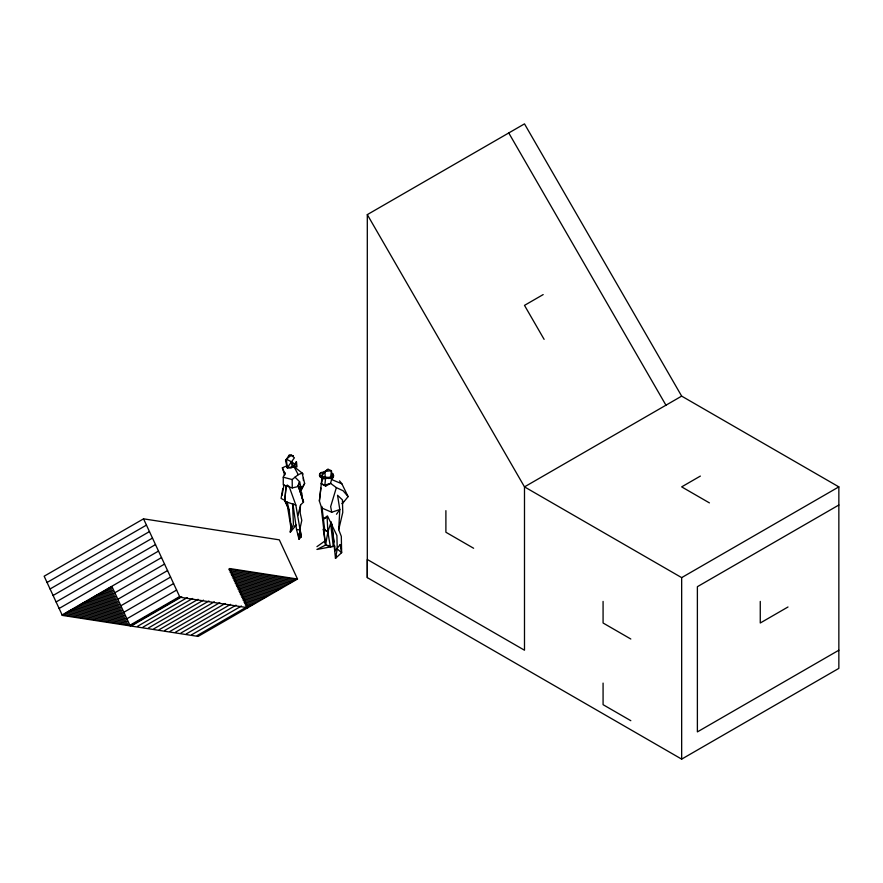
<?xml version="1.0" encoding="UTF-8"?>
<svg xmlns="http://www.w3.org/2000/svg" width="883" height="883" viewBox="0 0 883 883"><rect width="100%" height="100%" fill="white"/><g stroke="black" fill="none" stroke-linecap="round" stroke-linejoin="round"><path stroke-width="1.32" d="M367.306 577.625L367.306 214.624L524.491 123.874L681.665 396.125L838.85 486.875L838.85 668.376L681.665 759.126L367.306 577.625L367.306 559.48L524.491 650.219L524.491 486.875L367.306 214.624M291.037 526.069L289.271 510.672L287.152 501.941M300.441 505.219L300.198 513.067L301.798 520.385L299.988 528.575L301.28 536.864L299.006 539.16L296.511 529.381L292.935 503.939M292.273 487.913L292.185 479.557L295.021 477.162L299.613 481.743L298.344 486.5L292.273 487.913L283.277 484.933L283.255 477.195L285.11 472.681M338.708 529.668L339.812 509.524L337.538 495.264L342.427 499.877L342.759 512.46L338.708 529.668L341.313 536.378L341.622 552.67L335.496 558.343L331.798 523.685M292.56 503.652L293.421 524.458L290.319 532.206L296.224 525.032L294.149 526.312M291.048 523.895L290.319 532.206L291.026 528.244L287.461 506.102L285.143 501.169M330.176 478.652L333.509 476.202L332.582 473.431L333.553 475.738L332.77 477.869L323.862 478.663L320.408 477.151L319.469 475.275L319.679 473.851L321.136 472.537L324.326 472.085L321.842 472.891M284.679 501.367L286.158 485.617L284.679 501.367L295.838 505.065L301.28 536.864M325.595 477.99L324.856 485.098L325.695 486.08L330.584 483.365L332.052 477.405M282.03 495.429L283.995 484.668M321.898 478.42L319.381 501.014L321.103 506.312L325.584 545.065L330.341 546.665L333.244 546.4L330.849 525.032M330.695 476.93L331.412 470.694L328.001 469.248L324.955 471.434L321.975 475.65L323.454 476.776L328.156 477.438L330.695 476.93L332.074 475.507L331.412 470.694L324.955 471.434L325.187 477.239M319.381 501.014L320.926 488.012M330.341 546.665L327.858 531.941L324.734 529.8L321.876 506.456M282.792 488.564L281.092 498.42L284.458 500.231M333.244 546.4L316.92 549.458L325.584 545.065L327.858 531.941L327.118 517.195L323.09 519.226L327.438 515.893L336.887 535.462L337.24 548.961L335.496 558.343L336.136 555.716M297.869 515.517L300.728 504.756L303.553 502.085L298.09 485.451L299.613 481.743L301.434 489.314L304.635 483.398L302.085 473.023L293.962 466.599L291.423 461.765L286.401 459.215L285.551 460.705L287.251 467.736L290.827 468.045L293.962 466.599L296.434 466.677L296.412 461.743L296.898 466.919M325.695 486.08L321.269 483.796L322.703 478.542M321.975 475.65L322.438 474.05L328.001 469.248M321.269 483.796L324.856 485.098L330.584 483.365L336.357 487.626L330.65 506.632L331.721 512.239L339.812 509.524L336.489 514.248M300.639 490.374L301.843 486.688M331.125 521.963L327.858 531.941L323.277 529.215L325.584 545.065L329.414 545.738M333.553 475.738L332.77 477.869L328.101 478.52M285.551 460.705L289.039 455.264L293.377 455.86L291.213 455.164L286.401 459.215L287.251 467.736L293.962 466.599L296.324 461.975L293.962 466.599L298.233 474.701L295.021 477.162M301.037 490.473L304.635 483.398M342.14 503.663L343.542 501.412M334.845 546.069L334.867 551.003L340.253 544.557L341.489 549.116M287.251 467.736L294.392 457.813L291.213 455.164L289.039 455.264M321.136 472.537L319.679 473.851L320.408 477.151M342.273 503.763L348.112 496.621L341.876 483.807L339.525 480.849M316.953 546.654L324.834 541.036M143.543 518.84L44.15 576.213L62.34 615.407L198.112 636.411L297.505 579.027L279.315 539.844L143.543 518.84L179.922 597.217L247.803 607.725L229.613 568.531L297.505 579.027M543.177 294.58L524.491 305.375L544.105 339.348M47.086 582.46L146.479 525.087M50.099 588.961L149.492 531.577M53.112 595.462L152.505 538.078M56.126 601.952L155.518 544.579M59.15 608.453L158.532 551.069M62.163 614.954L161.556 557.57M62.34 615.407L112.031 586.72L130.22 625.915L179.922 597.217M114.867 592.758L164.569 564.071M117.892 599.259L167.582 570.561M120.905 605.749L170.596 577.063M123.918 612.25L173.609 583.553M126.931 618.751L176.633 590.054M129.944 625.241L179.646 596.555M132.097 625.495L181.788 596.798M137.516 626.334L187.218 597.636M142.947 627.173L192.637 598.475M148.366 628.012L198.068 599.314M153.797 628.851L203.487 600.153M159.216 629.689L208.907 600.992M164.635 630.528L214.337 601.831M170.066 631.367L219.757 602.67M175.485 632.206L225.176 603.508M180.905 633.045L230.606 604.347M186.335 633.884L236.026 605.186M191.754 634.722L241.456 606.025M197.174 635.561L246.876 606.864M681.665 396.125L524.491 486.875L681.665 577.625L838.85 486.875M700.362 476.08L681.665 486.875L709.413 502.891M838.85 505.021L697.382 586.698L697.382 731.897L838.85 650.219M788 606.985L760.263 623.001L760.263 601.411M284.734 474.999L282.361 467.835L286.865 465.794M298.233 474.701L302.085 473.023L303.189 474.05M228.631 569.149L295.816 579.546M229.359 570.716L293.829 580.683M230.088 572.283L291.843 581.831M230.805 573.84L289.856 582.979M231.534 575.407L287.869 584.127M232.262 576.974L285.893 585.274M232.991 578.542L283.907 586.422M233.719 580.109L281.92 587.559M234.448 581.676L279.933 588.707M235.165 583.244L277.946 589.855M235.893 584.8L275.96 591.003M236.622 586.367L273.984 592.151M237.35 587.935L271.997 593.299M238.079 589.502L270.01 594.436M238.807 591.069L268.024 595.584M239.525 592.636L266.037 596.731M240.253 594.193L264.05 597.879M240.982 595.76L262.063 599.027M241.71 597.327L260.088 600.175M242.439 598.895L258.101 601.312M243.167 600.462L256.114 602.46M243.885 602.029L254.127 603.608M244.613 603.597L252.141 604.756M245.342 605.153L250.154 605.904M246.07 606.72L248.167 607.051M110.419 587.195L111.026 587.283M108.432 588.332L111.755 588.851M106.446 589.48L112.483 590.418M104.459 590.628L113.201 591.985M102.472 591.776L113.929 593.553M100.485 592.923L114.658 595.109M98.51 594.071L115.386 596.676M96.523 595.208L116.115 598.244M94.536 596.356L116.843 599.811M92.549 597.504L117.56 601.378M90.563 598.652L118.289 602.946M88.576 599.8L119.017 604.502M86.589 600.948L119.746 606.069M84.613 602.085L120.474 607.636M82.627 603.232L121.203 609.204M80.64 604.38L121.92 610.771M78.653 605.528L122.649 612.338M76.666 606.676L123.377 613.906M74.68 607.824L124.106 615.462M72.704 608.972L124.834 617.029M70.717 610.109L125.563 618.597M68.731 611.257L126.28 620.164M66.744 612.405L127.009 621.731M64.757 613.553L127.737 623.299M62.77 614.7L128.465 624.855M296.511 529.381L299.79 530.032L299.006 539.16L298.366 534.094M283.255 477.195L292.185 479.557M323.277 529.215L324.734 529.8M331.743 479.59L341.876 483.807M321.633 507.935L331.721 512.239M336.357 487.626L343.123 490.771L348.112 496.621M473.63 548.266L445.893 532.25L445.893 510.661M630.815 639.016L603.078 623.001L603.078 601.411M630.815 720.694L603.078 704.678L603.078 683.089M323.862 478.663L319.469 475.275M295.121 464.193L291.423 461.765L292.107 466.688M287.218 485.01L289.105 486.434L295.838 505.065M337.24 548.961L341.622 552.67L340.253 544.557M301.434 489.314L298.09 485.451L303.553 502.085M508.763 132.958L665.948 405.198M285.032 501.091L289.271 510.672M282.361 467.835L285.054 474.171M298.344 486.5L298.09 485.451L301.843 493.178L302.681 501.136M334.138 541.996L331.191 522.206M299.723 525.871L299.988 528.575M303.31 477.902L303.388 480.473M681.665 577.625L681.665 759.126"/></g></svg>
